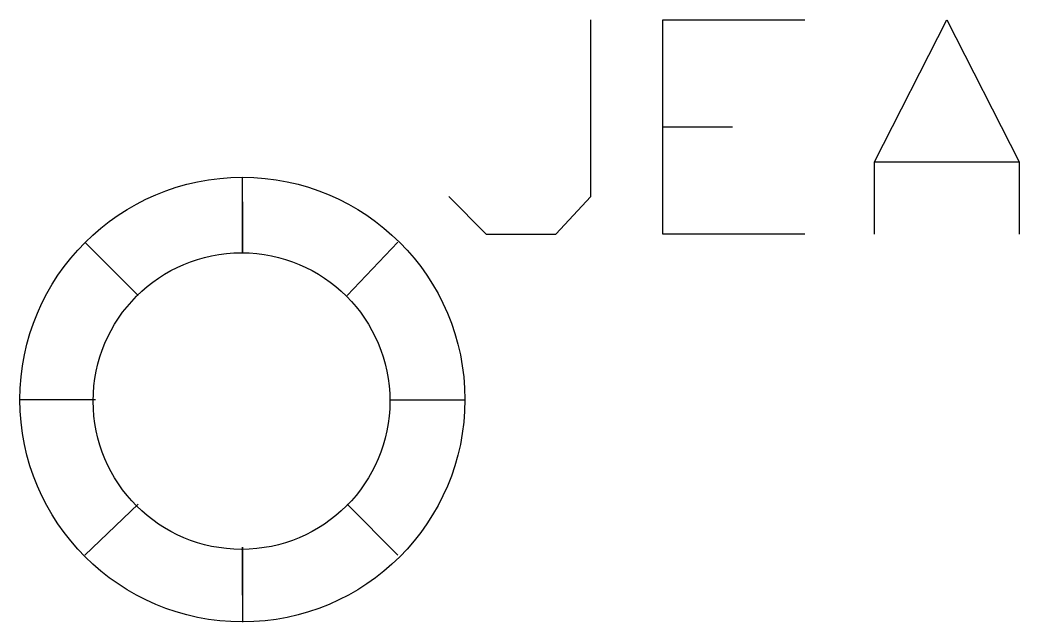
# Model space of a CAD drawing. Header units: feet. Extents: x -1.93 to 4.04, y -1.97 to 1.63.
import ezdxf

# ---------------------------------------------------------------- set-up
doc = ezdxf.new("R2010")
doc.units = ezdxf.units.FT
doc.header["$MEASUREMENT"] = 0
doc.layers.get('0').update_dxf_attribs({"lineweight": 35})
doc.layers.add('PDF7_Geometry', color=7, linetype='Continuous')

# ---------------------------------------------------------------- blocks, each defined once
blk = doc.blocks.new('JEA')
at = {"layer": 'PDF7_Geometry', "lineweight": 25}
for points in [[(0.12903, 0.12737), (0.15237, 0.10403), (0.1957, 0.10403), (0.21737, 0.12737), (0.21737, 0.23737)], [(0.3507, 0.10403), (0.26237, 0.10403), (0.26237, 0.23737), (0.3507, 0.23737)], [(0.39403, 0.10403), (0.39403, 0.14903), (0.43903, 0.23737), (0.48403, 0.14903), (0.48403, 0.10403)], [(0.26237, 0.1707), (0.3057, 0.1707)], [(0.39403, 0.14903), (0.48403, 0.14903)], [(0.0007, 0.09237), (0.0007, 0.12403), (0.0007, 0.09237), (0.0007, 0.13903)], [(-0.09763, 0.09903), (-0.0643, 0.0657)], [(0.09737, 0.09903), (0.0657, 0.0657)], [(-0.09097, 0.0007), (-0.13763, 0.0007)], [(0.09237, 0.0007), (0.13903, 0.0007)], [(-0.0643, -0.0643), (-0.09763, -0.09597)], [(0.0657, -0.0643), (0.09737, -0.09597)], [(0.0007, -0.12097), (0.0007, -0.09097), (0.0007, -0.13763)]]:
    blk.add_lwpolyline(points, dxfattribs=at)
for centre, radius in [((0.00056, 0.00092), 0.13848), ((0, 0), 0.09237)]:
    blk.add_circle(centre, radius, dxfattribs=at)

msp = doc.modelspace()

# ---------------------------------------------------------------- block references
at = {"xscale": 9.599999999999998, "yscale": 9.599999999999998, "zscale": 9.599999999999998}
msp.add_blockref('JEA', (-0.6044, -0.6488), dxfattribs=at)

doc.saveas('drawing.dxf')
